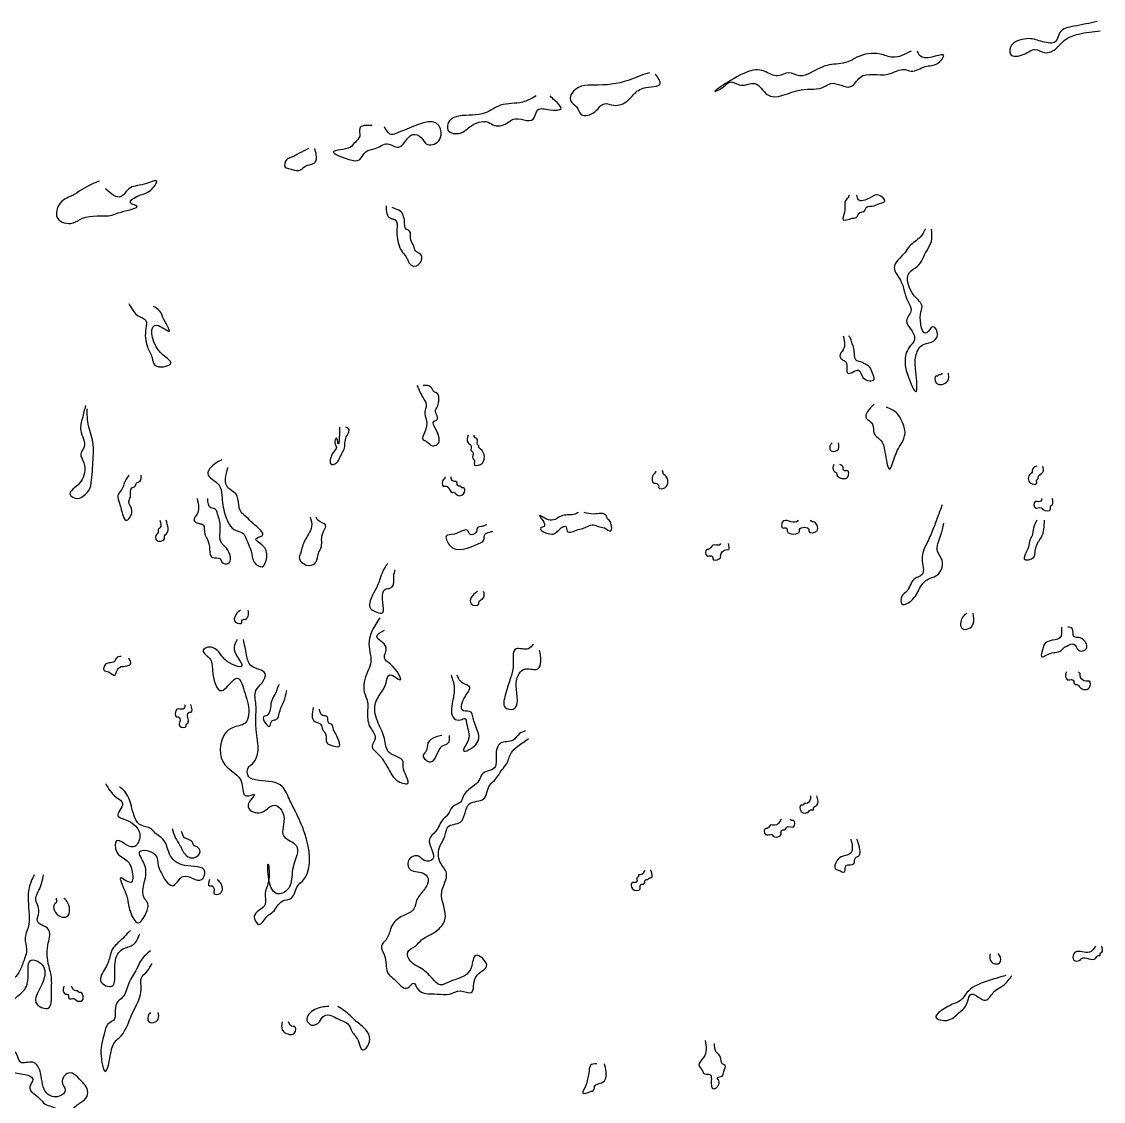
# Model space of a CAD drawing. Header units: metres. Extents: x 0 to 100, y 0 to 141.
# Drawn here: x 59.6 to 77.05, y 120.22 to 137.65 of the extents above; entities that cross this region are included whole.
import ezdxf

# ---------------------------------------------------------------- set-up
doc = ezdxf.new("R2010")
doc.units = ezdxf.units.M

msp = doc.modelspace()

# ---------------------------------------------------------------- linework, layer by layer
for points in [[(76.95, 137.65), (76.575, 137.575), (76.35, 137.475), (76.275, 137.325), (76.075, 137.325), (75.85, 137.375), (75.7, 137.35), (75.575, 137.275), (75.55, 137.125), (75.775, 137.125), (75.95, 137.2), (76.1, 137.15), (76.3, 137.225), (76.425, 137.35), (76.65, 137.45), (77, 137.5)], [(73.95, 137.175), (73.65, 137.075), (73.45, 137.125), (73.075, 137.075), (72.925, 137), (72.625, 136.95), (72.325, 136.825), (72.15, 136.775), (71.975, 136.825), (71.8, 136.775), (71.575, 136.85), (71.275, 136.825), (70.8, 136.525), (70.925, 136.6), (71.025, 136.675), (71.2, 136.625), (71.425, 136.65), (71.625, 136.475), (72.175, 136.55), (72.55, 136.6), (72.65, 136.65), (72.975, 136.6), (73.125, 136.75), (73.575, 136.8), (73.85, 136.875), (73.95, 136.85), (74.175, 136.925), (74.375, 136.975), (74.475, 137.1), (74.125, 137.075), (74.05, 137.175)], [(69.725, 136.825), (69.575, 136.775), (69.45, 136.725), (68.9, 136.625), (68.5, 136.525), (68.45, 136.375), (68.55, 136.275), (68.625, 136.15), (68.85, 136.2), (69, 136.325), (69.15, 136.3), (69.375, 136.375), (69.525, 136.525), (69.625, 136.575), (69.9, 136.65), (69.825, 136.8)], [(67.9, 136.45), (67.675, 136.35), (67.325, 136.3), (67.075, 136.175), (66.65, 136.125), (66.5, 136.05), (66.475, 135.9), (66.675, 135.85), (66.825, 135.95), (67.125, 136.025), (67.225, 135.975), (67.45, 136.025), (67.525, 136.075), (67.85, 136.075), (67.925, 136.225), (68.125, 136.225), (68.3, 136.25), (68.2, 136.375), (68.125, 136.45)], [(65.25, 135.975), (65.05, 135.925), (65.05, 135.8), (64.975, 135.7), (64.9, 135.625), (64.625, 135.55), (64.875, 135.425), (65.05, 135.425), (65.15, 135.55), (65.3, 135.6), (65.5, 135.675), (65.675, 135.625), (65.775, 135.7), (65.9, 135.825), (66.05, 135.775), (66.125, 135.675), (66.325, 135.725), (66.325, 135.975), (65.775, 135.9), (65.65, 135.85), (65.575, 135.825), (65.45, 135.95)], [(64.225, 135.6), (64.075, 135.525), (63.925, 135.45), (63.875, 135.425), (63.85, 135.3), (63.925, 135.275), (64, 135.25), (64.125, 135.275), (64.15, 135.3), (64.275, 135.35), (64.325, 135.375), (64.35, 135.5), (64.325, 135.6)], [(60.85, 135.075), (60.675, 135), (60.375, 134.825), (60.275, 134.775), (60.175, 134.65), (60.175, 134.475), (60.425, 134.4), (60.575, 134.475), (61.05, 134.525), (61.2, 134.575), (61.45, 134.675), (61.35, 134.725), (61.45, 134.825), (61.675, 134.925), (61.775, 135.075), (61.575, 135.025), (61.325, 134.95), (61.2, 134.825), (60.95, 134.95)], [(72.95, 134.85), (72.925, 134.8), (72.9, 134.775), (72.875, 134.575), (72.85, 134.45), (73, 134.475), (73.075, 134.5), (73.1, 134.55), (73.2, 134.6), (73.225, 134.65), (73.35, 134.675), (73.4, 134.7), (73.525, 134.75), (73.425, 134.85), (73.275, 134.8), (73.1, 134.775), (73.075, 134.85)], [(65.475, 134.675), (65.55, 134.475), (65.625, 134.45), (65.65, 134.3), (65.7, 134), (65.725, 133.95), (65.8, 133.85), (65.825, 133.8), (65.85, 133.75), (65.925, 133.7), (66.05, 133.8), (66.025, 133.9), (65.95, 133.95), (65.925, 134.025), (65.875, 134.125), (65.85, 134.275), (65.8, 134.3), (65.775, 134.425), (65.75, 134.525), (65.725, 134.575), (65.625, 134.625), (65.575, 134.65)], [(74.175, 134.3), (74.1, 134.175), (73.925, 134.025), (73.85, 133.925), (73.675, 133.675), (73.775, 133.475), (73.9, 133.125), (73.95, 133), (73.875, 132.825), (73.95, 132.675), (74, 132.5), (73.925, 132.4), (73.85, 132.15), (73.9, 131.925), (74.025, 131.675), (74.025, 132), (74.025, 132.25), (74.125, 132.425), (74.275, 132.475), (74.375, 132.6), (74.3, 132.725), (74.2, 132.625), (74.1, 132.925), (74.125, 133.05), (74, 133.225), (73.925, 133.6), (74.05, 133.7), (74.2, 133.95), (74.275, 134.1), (74.275, 134.3)], [(61.325, 133.1), (61.4, 132.975), (61.475, 132.9), (61.6, 132.825), (61.6, 132.7), (61.625, 132.4), (61.7, 132.225), (61.75, 132.1), (62, 132.125), (61.8, 132.35), (61.775, 132.75), (61.975, 132.65), (61.875, 132.875), (61.825, 132.975), (61.725, 133.05)], [(72.85, 132.575), (72.875, 132.425), (72.85, 132.35), (72.8, 132.25), (72.825, 132.2), (72.875, 132.175), (72.9, 132.15), (72.925, 131.975), (73.025, 132), (73.1, 132.025), (73.175, 131.9), (73.35, 131.875), (73.325, 131.975), (73.275, 132.075), (73.2, 132.125), (73.15, 132.15), (73.075, 132.175), (73.025, 132.375), (73, 132.45), (72.975, 132.525), (72.95, 132.575)], [(74.45, 131.975), (74.425, 131.95), (74.4, 131.95), (74.375, 131.925), (74.35, 131.925), (74.35, 131.825), (74.375, 131.8), (74.475, 131.8), (74.55, 131.875), (74.55, 131.975)], [(65.975, 131.775), (66.075, 131.575), (66.125, 131.45), (66.1, 131.35), (66.125, 131.225), (66.1, 131.025), (66.075, 130.9), (66.125, 130.875), (66.225, 130.8), (66.3, 130.825), (66.275, 131.075), (66.25, 131.2), (66.3, 131.225), (66.275, 131.375), (66.3, 131.425), (66.325, 131.525), (66.3, 131.65), (66.25, 131.675), (66.2, 131.75), (66.075, 131.775)], [(60.625, 131.45), (60.575, 131.25), (60.55, 131.05), (60.6, 130.775), (60.55, 130.675), (60.6, 130.525), (60.55, 130.225), (60.45, 130.125), (60.375, 130.025), (60.5, 129.95), (60.6, 130), (60.675, 130.075), (60.725, 130.25), (60.75, 130.625), (60.75, 130.825), (60.675, 131.125), (60.65, 131.4)], [(73.35, 131.475), (73.225, 131.25), (73.325, 131.15), (73.35, 131), (73.45, 130.9), (73.525, 130.7), (73.6, 130.425), (73.725, 130.725), (73.8, 130.85), (73.85, 131), (73.8, 131.2), (73.725, 131.325), (73.55, 131.425)], [(64.725, 131.1), (64.7, 130.85), (64.675, 130.925), (64.65, 130.85), (64.675, 130.775), (64.625, 130.7), (64.6, 130.5), (64.7, 130.55), (64.725, 130.6), (64.75, 130.65), (64.775, 130.7), (64.8, 130.75), (64.825, 130.925), (64.875, 131.075), (64.825, 131.1)], [(66.8, 130.975), (66.8, 130.85), (66.85, 130.8), (66.85, 130.725), (66.875, 130.7), (66.875, 130.6), (66.9, 130.575), (66.9, 130.5), (67, 130.5), (67, 130.75), (66.975, 130.775), (66.975, 130.8), (66.95, 130.825), (66.95, 130.9), (66.9, 130.95), (66.9, 130.975)], [(72.675, 130.85), (72.65, 130.825), (72.65, 130.725), (72.75, 130.725), (72.775, 130.75), (72.775, 130.85)], [(62.825, 130.575), (62.7, 130.5), (62.6, 130.35), (62.775, 130.175), (62.825, 130), (62.875, 129.7), (62.925, 129.575), (63.025, 129.45), (63.15, 129.4), (63.25, 129.225), (63.3, 129.1), (63.35, 128.925), (63.475, 128.85), (63.55, 129), (63.475, 129.2), (63.375, 129.3), (63.475, 129.35), (63.325, 129.55), (63.225, 129.65), (63.125, 129.75), (63.1, 129.85), (63.05, 130.025), (62.925, 130.125), (62.925, 130.45)], [(69.825, 130.4), (69.825, 130.375), (69.8, 130.35), (69.8, 130.2), (69.825, 130.2), (69.875, 130.15), (69.875, 130.125), (69.975, 130.125), (69.975, 130.325), (69.95, 130.35), (69.95, 130.375), (69.925, 130.4)], [(72.7, 130.5), (72.7, 130.4), (72.75, 130.35), (72.75, 130.325), (72.775, 130.3), (72.925, 130.3), (72.925, 130.4), (72.875, 130.4), (72.85, 130.425), (72.85, 130.45), (72.8, 130.5)], [(75.975, 130.475), (75.9, 130.4), (75.9, 130.375), (75.875, 130.35), (75.875, 130.2), (75.975, 130.2), (75.975, 130.25), (76, 130.275), (76, 130.3), (76.075, 130.375), (76.075, 130.475)], [(61.325, 130.325), (61.25, 130.2), (61.225, 130.125), (61.15, 130), (61.175, 129.875), (61.2, 129.775), (61.225, 129.7), (61.275, 129.6), (61.375, 129.75), (61.325, 129.9), (61.35, 129.975), (61.375, 130.125), (61.425, 130.15), (61.45, 130.2), (61.5, 130.225), (61.525, 130.325)], [(66.425, 130.3), (66.425, 130.275), (66.4, 130.25), (66.4, 130.15), (66.45, 130.15), (66.55, 130.05), (66.575, 130.05), (66.6, 130.025), (66.725, 130.025), (66.725, 130.125), (66.7, 130.125), (66.675, 130.15), (66.65, 130.15), (66.625, 130.175), (66.625, 130.2), (66.6, 130.225), (66.575, 130.225), (66.525, 130.275), (66.525, 130.3)], [(62.425, 129.95), (62.45, 129.8), (62.425, 129.7), (62.375, 129.6), (62.45, 129.55), (62.525, 129.525), (62.55, 129.375), (62.575, 129.325), (62.625, 129.175), (62.675, 129), (62.8, 128.975), (62.825, 128.925), (62.925, 128.9), (62.9, 129.15), (62.825, 129.225), (62.8, 129.525), (62.75, 129.725), (62.725, 129.775), (62.65, 129.8), (62.6, 129.95)], [(76.05, 129.95), (76.05, 129.925), (76.025, 129.9), (75.95, 129.9), (75.95, 129.8), (76.05, 129.8), (76.075, 129.775), (76.2, 129.775), (76.2, 129.825), (76.225, 129.85), (76.225, 129.95)], [(68.575, 129.725), (68.525, 129.7), (68.325, 129.675), (68.225, 129.625), (68.125, 129.6), (67.95, 129.675), (68.025, 129.5), (67.975, 129.475), (68.15, 129.375), (68.3, 129.475), (68.375, 129.5), (68.4, 129.425), (68.575, 129.45), (68.675, 129.475), (68.725, 129.5), (68.825, 129.525), (68.9, 129.5), (69, 129.475), (69.1, 129.425), (69.075, 129.6), (69.05, 129.625), (69.025, 129.675), (68.825, 129.7), (68.675, 129.725)], [(74.45, 129.85), (74.375, 129.65), (74.3, 129.45), (74.2, 129.225), (74.125, 128.975), (74.125, 128.725), (74, 128.65), (73.875, 128.45), (73.8, 128.375), (73.8, 128.25), (73.975, 128.325), (74.1, 128.525), (74.225, 128.65), (74.35, 128.7), (74.45, 128.95), (74.375, 129.1), (74.425, 129.35), (74.475, 129.55)], [(61.825, 129.6), (61.825, 129.475), (61.8, 129.45), (61.8, 129.4), (61.775, 129.375), (61.775, 129.275), (61.875, 129.275), (61.9, 129.3), (61.9, 129.35), (61.925, 129.375), (61.925, 129.6)], [(64.25, 129.65), (64.275, 129.5), (64.225, 129.375), (64.125, 129.175), (64.1, 129.075), (64.075, 129), (64.2, 128.875), (64.325, 128.9), (64.375, 129.025), (64.4, 129.1), (64.425, 129.15), (64.45, 129.375), (64.5, 129.525), (64.375, 129.6), (64.35, 129.65)], [(67.1, 129.525), (67.025, 129.5), (66.95, 129.475), (66.925, 129.4), (66.825, 129.375), (66.8, 129.425), (66.575, 129.375), (66.45, 129.35), (66.5, 129.2), (66.975, 129.225), (67.05, 129.275), (67.075, 129.375), (67.125, 129.4), (67.2, 129.425)], [(72.125, 129.6), (72.1, 129.575), (71.875, 129.575), (71.875, 129.475), (71.925, 129.475), (71.95, 129.45), (71.95, 129.425), (72.15, 129.425), (72.15, 129.45), (72.175, 129.475), (72.275, 129.475), (72.3, 129.45), (72.3, 129.425), (72.425, 129.425), (72.425, 129.525), (72.375, 129.575), (72.35, 129.575), (72.325, 129.6)], [(75.975, 129.6), (75.925, 129.475), (75.9, 129.35), (75.875, 129.3), (75.85, 129.2), (75.8, 129.075), (75.775, 128.975), (75.925, 129), (75.95, 129.1), (75.975, 129.2), (76, 129.25), (76.05, 129.325), (76.1, 129.6)], [(70.875, 129.225), (70.85, 129.2), (70.75, 129.2), (70.675, 129.125), (70.65, 129.125), (70.65, 129.025), (70.725, 129.025), (70.75, 129), (70.75, 128.975), (70.85, 128.975), (70.875, 129), (70.875, 129.025), (70.975, 129.125), (71, 129.125), (71, 129.225)], [(65.5, 128.9), (65.45, 128.825), (65.425, 128.775), (65.375, 128.65), (65.35, 128.575), (65.275, 128.425), (65.25, 128.375), (65.225, 128.175), (65.3, 128.125), (65.4, 128.1), (65.425, 128.425), (65.45, 128.475), (65.525, 128.5), (65.575, 128.525), (65.6, 128.7), (65.625, 128.8)], [(66.95, 128.45), (66.85, 128.35), (66.85, 128.25), (66.975, 128.25), (66.975, 128.275), (67.05, 128.35), (67.05, 128.45)], [(63.125, 128.15), (63.05, 128.075), (63.05, 127.95), (63.15, 127.95), (63.15, 127.975), (63.175, 128), (63.2, 128), (63.25, 128.05), (63.25, 128.15)], [(65.375, 128.025), (65.2, 127.6), (65.225, 127.275), (65.175, 127.15), (65.125, 126.825), (65.175, 126.675), (65.175, 126.475), (65.225, 126.25), (65.3, 126.075), (65.25, 125.95), (65.35, 125.825), (65.475, 125.65), (65.55, 125.525), (65.65, 125.4), (65.825, 125.35), (65.75, 125.625), (65.75, 125.7), (65.525, 125.85), (65.45, 126.075), (65.35, 126.325), (65.3, 126.625), (65.4, 126.825), (65.475, 126.975), (65.525, 127.1), (65.7, 127.025), (65.55, 127.275), (65.45, 127.375), (65.475, 127.55), (65.325, 127.725), (65.45, 127.825)], [(74.85, 128.1), (74.775, 128.025), (74.775, 127.85), (74.875, 127.85), (74.95, 127.925), (74.95, 128.1)], [(76.375, 127.875), (76.35, 127.7), (76.175, 127.65), (76.1, 127.6), (76.075, 127.525), (76.05, 127.4), (76.2, 127.45), (76.375, 127.5), (76.425, 127.55), (76.475, 127.575), (76.575, 127.6), (76.65, 127.5), (76.775, 127.525), (76.725, 127.675), (76.675, 127.7), (76.575, 127.725), (76.55, 127.85), (76.475, 127.875)], [(63.075, 127.675), (63.025, 127.55), (63.075, 127.4), (63.15, 127.25), (62.875, 127.35), (62.775, 127.475), (62.6, 127.55), (62.525, 127.5), (62.625, 127.375), (62.675, 127.175), (62.825, 126.85), (62.925, 126.925), (63.075, 127.05), (63.2, 126.8), (63.25, 126.625), (63.2, 126.325), (63, 126.25), (62.875, 126.15), (62.875, 125.65), (63.15, 125.35), (63.225, 125.15), (63.35, 125.175), (63.25, 125), (63.425, 124.875), (63.675, 125), (63.825, 124.825), (63.825, 124.5), (64.025, 124.35), (63.975, 124), (63.925, 123.7), (63.875, 123.625), (63.7, 123.575), (63.575, 124.05), (63.575, 123.75), (63.525, 123.575), (63.525, 123.4), (63.425, 123.3), (63.35, 123.2), (63.425, 123.075), (63.55, 123.2), (63.65, 123.275), (63.8, 123.45), (63.95, 123.5), (64.05, 123.7), (64.125, 123.775), (64.2, 124.425), (64.125, 124.65), (63.975, 124.975), (63.925, 125.075), (63.8, 125.3), (63.425, 125.4), (63.25, 125.475), (63.25, 125.6), (63.325, 125.675), (63.375, 126.3), (63.375, 126.625), (63.375, 126.85), (63.475, 126.975), (63.525, 127.125), (63.3, 127.25), (63.225, 127.425), (63.175, 127.675)], [(67.85, 127.6), (67.775, 127.525), (67.575, 127.525), (67.525, 127.225), (67.475, 127.025), (67.4, 126.775), (67.4, 126.575), (67.525, 126.55), (67.575, 126.925), (67.625, 127.125), (67.725, 127.2), (67.925, 127.2), (67.975, 127.325), (67.95, 127.5)], [(61.2, 127.4), (61.125, 127.375), (61.1, 127.325), (60.95, 127.275), (60.925, 127.175), (61, 127.15), (61.1, 127.1), (61.125, 127.15), (61.175, 127.225), (61.3, 127.25), (61.35, 127.275), (61.325, 127.375)], [(66.525, 127.1), (66.575, 126.9), (66.55, 126.675), (66.575, 126.4), (66.675, 126.375), (66.75, 126.4), (66.775, 126.325), (66.8, 126.05), (66.725, 125.875), (66.925, 125.975), (66.875, 126.425), (66.85, 126.5), (66.725, 126.525), (66.75, 126.75), (66.825, 126.9), (66.675, 127), (66.625, 127.1)], [(76.45, 127.15), (76.45, 127.05), (76.475, 127.025), (76.55, 127.025), (76.575, 127), (76.575, 126.975), (76.6, 126.95), (76.625, 126.95), (76.675, 126.9), (76.825, 126.9), (76.825, 127), (76.775, 127), (76.675, 127.1), (76.675, 127.125), (76.65, 127.15)], [(63.75, 126.95), (63.725, 126.9), (63.7, 126.825), (63.625, 126.675), (63.55, 126.45), (63.5, 126.425), (63.6, 126.275), (63.625, 126.35), (63.675, 126.375), (63.725, 126.4), (63.75, 126.475), (63.825, 126.675), (63.875, 126.85)], [(62.225, 126.625), (62.225, 126.575), (62.2, 126.55), (62.1, 126.55), (62.1, 126.425), (62.125, 126.425), (62.15, 126.4), (62.15, 126.275), (62.25, 126.275), (62.25, 126.3), (62.275, 126.325), (62.275, 126.475), (62.3, 126.5), (62.325, 126.5), (62.325, 126.625)], [(64.3, 126.575), (64.325, 126.35), (64.425, 126.3), (64.45, 126.225), (64.5, 126.15), (64.525, 126), (64.575, 125.975), (64.725, 125.95), (64.7, 126.075), (64.65, 126.175), (64.625, 126.225), (64.6, 126.3), (64.55, 126.325), (64.525, 126.425), (64.45, 126.45), (64.4, 126.55)], [(67.725, 126.2), (67.625, 126.15), (67.525, 126.05), (67.325, 126), (67.25, 125.8), (67.225, 125.6), (67.025, 125.5), (66.975, 125.4), (66.875, 125.3), (66.725, 125.15), (66.675, 125.05), (66.55, 124.975), (66.475, 124.85), (66.4, 124.775), (66.275, 124.575), (66.175, 124.45), (66.225, 124.125), (66.1, 124.1), (66, 124.175), (65.85, 124.125), (65.85, 123.975), (66.075, 123.9), (66.15, 123.825), (66.1, 123.65), (65.975, 123.475), (65.925, 123.325), (65.775, 123.225), (65.6, 123.1), (65.55, 123), (65.475, 122.825), (65.4, 122.725), (65.45, 122.575), (65.5, 122.3), (65.65, 122.15), (65.825, 122.05), (65.925, 122.125), (65.975, 122.05), (66.3, 121.95), (66.5, 121.95), (66.675, 122), (66.85, 121.975), (66.925, 122.225), (67.1, 122.425), (66.925, 122.575), (66.85, 122.375), (66.75, 122.25), (66.5, 122.15), (66.35, 122.1), (66.225, 122.2), (66.025, 122.375), (65.875, 122.475), (65.825, 122.625), (65.95, 122.725), (66.05, 122.825), (66.175, 122.9), (66.35, 123.025), (66.425, 123.15), (66.375, 123.6), (66.45, 123.9), (66.35, 124.075), (66.35, 124.35), (66.425, 124.5), (66.475, 124.65), (66.675, 124.725), (66.75, 124.875), (66.825, 125.025), (67.05, 125.1), (67.15, 125.325), (67.225, 125.4), (67.35, 125.575), (67.425, 125.675), (67.5, 125.85), (67.6, 125.95), (67.775, 126.075)], [(66.375, 126.125), (66.275, 126.1), (66.15, 126), (66.125, 125.875), (66.075, 125.8), (66.2, 125.7), (66.3, 125.825), (66.325, 125.875), (66.375, 125.95), (66.425, 125.975), (66.475, 126), (66.5, 126.125)], [(60.95, 125.35), (61.125, 125.125), (61.225, 125.025), (61.15, 124.825), (61.25, 124.775), (61.5, 124.475), (61.4, 124.325), (61.125, 124.425), (61.125, 124.25), (61.3, 124.1), (61.375, 123.95), (61.35, 123.75), (61.2, 123.825), (61.275, 123.575), (61.35, 123.275), (61.475, 123.1), (61.6, 123.25), (61.625, 123.425), (61.575, 123.5), (61.575, 123.75), (61.575, 124.05), (61.5, 124.25), (61.75, 124.2), (61.8, 124.025), (61.85, 123.9), (61.925, 123.775), (62.025, 123.7), (62.2, 123.85), (62.5, 123.8), (62.55, 123.925), (62.225, 124.025), (62, 124.175), (61.875, 124.45), (61.75, 124.55), (61.675, 124.625), (61.525, 124.675), (61.375, 124.95), (61.275, 125.2), (61.175, 125.3)], [(72.325, 125.15), (72.325, 125.1), (72.25, 125.025), (72.225, 125.025), (72.2, 125), (72.175, 125), (72.175, 124.9), (72.3, 124.9), (72.325, 124.925), (72.375, 124.925), (72.375, 124.95), (72.425, 125), (72.425, 125.15)], [(71.85, 124.775), (71.75, 124.675), (71.675, 124.675), (71.625, 124.625), (71.6, 124.625), (71.6, 124.525), (71.7, 124.525), (71.725, 124.5), (71.825, 124.5), (71.85, 124.525), (71.85, 124.575), (71.875, 124.6), (71.9, 124.6), (71.95, 124.65), (72.05, 124.65), (72.05, 124.75), (72.025, 124.75), (72, 124.775)], [(62.025, 124.625), (62.075, 124.475), (62.15, 124.35), (62.175, 124.3), (62.2, 124.25), (62.375, 124.15), (62.475, 124.25), (62.425, 124.325), (62.375, 124.35), (62.35, 124.4), (62.275, 124.45), (62.225, 124.475), (62.175, 124.575)], [(72.975, 124.45), (73, 124.325), (72.975, 124.225), (72.85, 124.175), (72.75, 124.1), (72.725, 123.975), (72.775, 123.95), (72.875, 123.925), (72.9, 124.025), (73.025, 124.05), (73.05, 124.15), (73.1, 124.175), (73.125, 124.25), (73.1, 124.375), (73.075, 124.45)], [(69.65, 123.95), (69.575, 123.875), (69.55, 123.875), (69.55, 123.85), (69.525, 123.825), (69.525, 123.775), (69.5, 123.75), (69.45, 123.75), (69.45, 123.65), (69.575, 123.65), (69.575, 123.7), (69.6, 123.725), (69.625, 123.725), (69.65, 123.75), (69.65, 123.775), (69.675, 123.8), (69.7, 123.8), (69.725, 123.825), (69.75, 123.825), (69.75, 123.95)], [(59.8, 123.875), (59.75, 123.775), (59.7, 123.45), (59.7, 123.025), (59.65, 122.85), (59.675, 122.675), (59.625, 122.475), (59.55, 122.3), (59.45, 122.175), (59.35, 121.925), (59.3, 121.775), (59.075, 121.825), (59, 121.5), (59.075, 121.35), (58.95, 121.125), (58.85, 121.05), (58.85, 120.85), (58.775, 120.775), (58.9, 120.4), (58.875, 120.275), (58.975, 120.2), (59.075, 120.3), (59.175, 120.425), (58.95, 120.5), (58.9, 120.7), (59, 120.775), (59.05, 121.05), (59.175, 121), (59.425, 120.7), (59.65, 120.65), (59.775, 120.575), (59.725, 120.45), (59.875, 120.275), (59.975, 120.175), (60.175, 120.075), (60.25, 119.9), (60.4, 120.075), (60.55, 120.2), (60.65, 120.3), (60.65, 120.425), (60.575, 120.525), (60.35, 120.675), (60.25, 120.525), (60.3, 120.4), (60.2, 120.3), (60, 120.35), (59.9, 120.675), (59.775, 120.85), (59.575, 120.85), (59.5, 121), (59.3, 121.075), (59.35, 121.425), (59.4, 121.5), (59.45, 121.825), (59.625, 122), (59.7, 122.25), (59.75, 122.5), (59.9, 122.45), (59.95, 122.175), (59.85, 121.775), (60.025, 121.725), (60.075, 121.95), (60.075, 122.225), (60.025, 122.45), (60.025, 122.775), (60.025, 123), (59.85, 123.125), (59.875, 123.275), (59.825, 123.5), (59.875, 123.625), (59.95, 123.875)], [(62.625, 123.8), (62.625, 123.7), (62.65, 123.7), (62.7, 123.65), (62.7, 123.575), (62.8, 123.575), (62.8, 123.75), (62.75, 123.8)], [(60.15, 123.5), (60.15, 123.425), (60.125, 123.4), (60.125, 123.3), (60.225, 123.2), (60.325, 123.2), (60.325, 123.45), (60.275, 123.5)], [(61.35, 122.975), (61.25, 122.875), (61.15, 122.775), (61.075, 122.7), (61.025, 122.575), (60.95, 122.375), (60.875, 122.15), (61.05, 122.075), (61.1, 122.275), (61.15, 122.6), (61.225, 122.675), (61.4, 122.75), (61.5, 122.925)], [(76.925, 122.725), (76.825, 122.625), (76.6, 122.625), (76.575, 122.6), (76.575, 122.5), (76.675, 122.5), (76.7, 122.525), (76.925, 122.525), (76.975, 122.575), (77, 122.575), (77, 122.6), (77.025, 122.625), (77.025, 122.725)], [(61.675, 122.65), (61.525, 122.5), (61.45, 122.35), (61.325, 122.125), (61.225, 121.9), (61.125, 121.8), (61.075, 121.525), (61, 121.475), (60.925, 121.3), (60.875, 121), (60.95, 120.7), (61.025, 120.95), (61.1, 121.175), (61.2, 121.275), (61.375, 121.625), (61.45, 121.775), (61.525, 122.05), (61.525, 122.2), (61.625, 122.325), (61.7, 122.45)], [(75.225, 122.6), (75.225, 122.5), (75.275, 122.45), (75.375, 122.45), (75.375, 122.575), (75.35, 122.6)], [(75.475, 122.25), (75.225, 122.175), (74.975, 122.075), (74.85, 121.975), (74.75, 121.85), (74.65, 121.8), (74.5, 121.725), (74.35, 121.575), (74.525, 121.525), (74.725, 121.65), (74.825, 121.75), (74.925, 121.95), (75.15, 121.85), (75.275, 121.975), (75.45, 122.1), (75.575, 122.25)], [(60.275, 122.075), (60.275, 121.975), (60.3, 121.95), (60.325, 121.95), (60.35, 121.925), (60.35, 121.9), (60.375, 121.875), (60.45, 121.875), (60.475, 121.85), (60.575, 121.85), (60.575, 121.95), (60.55, 121.975), (60.525, 121.975), (60.5, 122), (60.475, 122), (60.4, 122.075)], [(64.55, 121.75), (64.325, 121.7), (64.2, 121.525), (64.275, 121.45), (64.4, 121.5), (64.475, 121.6), (64.6, 121.6), (64.7, 121.55), (64.875, 121.45), (64.925, 121.35), (65.025, 121.2), (65.1, 121.05), (65.2, 121.15), (65.125, 121.4), (64.975, 121.525), (64.9, 121.6), (64.7, 121.75)], [(61.675, 121.65), (61.65, 121.625), (61.65, 121.5), (61.75, 121.5), (61.8, 121.55), (61.8, 121.65)], [(63.8, 121.5), (63.8, 121.375), (63.85, 121.325), (64, 121.325), (64, 121.425), (63.975, 121.425), (63.9, 121.5)], [(70.625, 121.2), (70.6, 120.925), (70.525, 120.8), (70.575, 120.725), (70.6, 120.675), (70.7, 120.65), (70.725, 120.475), (70.75, 120.425), (70.85, 120.525), (70.825, 120.6), (70.9, 120.625), (70.925, 120.7), (70.95, 120.8), (70.9, 120.825), (70.875, 120.925), (70.8, 121.025), (70.775, 121.15)], [(68.875, 120.825), (68.775, 120.8), (68.75, 120.675), (68.725, 120.575), (68.7, 120.475), (68.65, 120.35), (68.775, 120.375), (68.825, 120.4), (68.85, 120.475), (68.9, 120.5), (69, 120.55), (69.025, 120.7), (69, 120.825)]]:
    msp.add_spline(points, degree=3)

doc.saveas('drawing.dxf')
